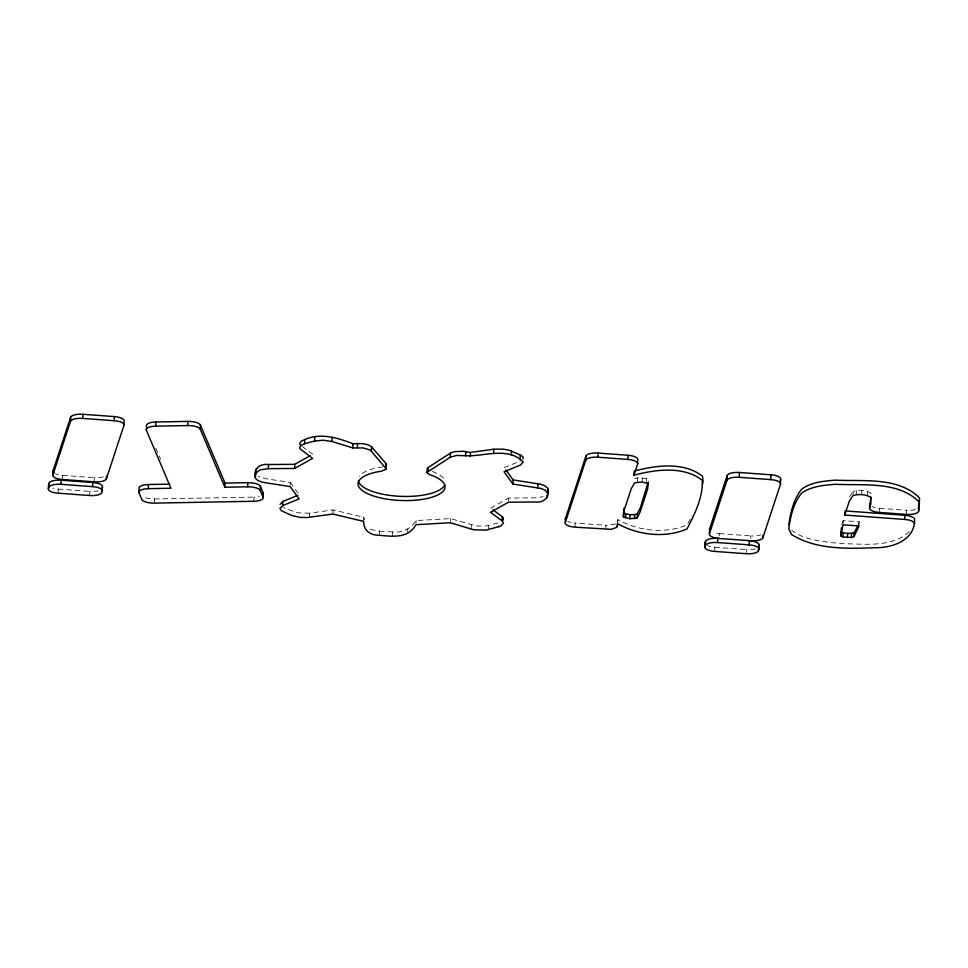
<?xml version="1.0" encoding="UTF-8"?>
<svg xmlns="http://www.w3.org/2000/svg" width="968" height="968" viewBox="0 0 968 968"><rect width="100%" height="100%" fill="white"/><g stroke="black" fill="none" stroke-linecap="round" stroke-linejoin="round"><path stroke-width="0.73" stroke-dasharray="4.84 3.63" d="M58.128 493.196L58.298 489.058A11.059 3.848 2.2 0 1 52.974 488.138M62.617 479.523L62.787 475.385A11.059 3.848 2.2 0 1 55.382 473.703M89.661 495.507L89.818 491.369A11.059 3.848 2.2 0 0 97.95 490.824M94.15 481.834L94.307 477.696A11.059 3.848 2.2 0 0 104.447 476.498M154.396 503.118L154.553 498.98A11.059 3.848 2.2 0 1 142.78 496.306M253.797 501.267L253.967 497.129A11.059 3.848 2.2 0 0 259.206 496.499M290.206 485.21L290.315 482.451L265.486 478.688L258.081 476.365M309.47 517.323L309.627 513.185L333.125 509.918L363.738 517.227L364.634 519.889M332.968 514.068L333.125 509.918M363.581 521.377L363.738 517.227M379.274 535.28L379.432 531.142L371.107 529.52L367.598 527.572M392.512 536.066L392.681 531.916C402.168 533.138 410.964 528.722 416.119 520.566L450.483 518.606L476.897 526.096L486.178 525.975L498.726 522.78L498.568 526.931M407.613 531.71L407.722 528.939M416.01 523.325L416.119 520.566M450.374 521.365L450.483 518.606M471.174 529.181L471.331 525.031M488.525 529.617L488.683 525.479M508.551 500.819L508.66 498.06L535.014 497.854L543.157 496.657M575.016 527.173L575.173 523.035A11.059 3.848 2.2 0 1 567.78 521.353M605.762 529.436L605.92 525.285L575.173 523.035M617.802 522.393L617.911 519.635C638.444 531.057 665.464 534.3 687.183 524.777M637.525 481.979L637.682 477.841L646.455 478.458L648.427 479.584L648.27 483.734M642.123 481.955L642.28 477.817M646.297 482.596L646.455 478.458M714.686 551.409L714.844 547.271A11.059 3.848 2.2 0 1 707.439 545.589M719.236 536.006L719.333 533.598A11.059 3.848 2.2 0 1 714.009 532.69M746.219 553.72L746.376 549.582A11.059 3.848 2.2 0 0 756.504 548.384M750.769 538.317L750.865 535.909A11.059 3.848 2.2 0 0 760.993 534.711M843.092 523.385L843.201 520.627L859.209 521.8L859.1 524.559M853.05 494.2L853.159 491.441C858.931 489.808 865.707 490.05 870.946 493.16L870.789 497.31M856.607 494.672L856.777 490.534M861.677 494.684L861.847 490.534M867.497 495.58L867.655 491.441M879.283 512.423L879.44 508.285A11.059 3.848 2.2 0 1 872.035 506.603M906.338 514.407L906.496 510.269A11.059 3.848 2.2 0 0 916.623 509.071M617.511 522.26L617.911 519.635M841.712 525.164L843.201 520.627M857.708 526.338L859.209 521.8M687.897 523.494L692.156 515.847M849.48 496.935L853.159 491.441M909.17 531.674C891.371 548.287 863.892 543.665 841.591 543.714C824.688 541.548 805.884 541.124 791.776 530.404M490.679 508.139L508.66 498.06M504.195 467.629L520.615 460.913M615.733 524.063L605.92 525.285M634.766 478.7L637.682 477.841M382.711 466.83L381.803 467.012A43.548 15.186 2.2 0 0 359.358 476.28M309.627 513.185L297.031 512.786L283.237 507.547M154.553 498.98L253.967 497.129M379.432 531.142L392.681 531.916M879.44 508.285L906.496 510.269M62.787 475.385L94.307 477.696M719.333 533.598L750.865 535.909M58.298 489.058L89.818 491.369M714.844 547.271L746.376 549.582M302.318 446.514L312.773 454.246M290.315 482.451L298.447 493.632M155.896 448.184L160.579 459.231M432.333 471.428A43.548 15.186 2.2 0 1 444.675 480.189"/><path stroke-width="1.45" d="M48.4 488.598L48.981 483.177A11.059 3.848 2.2 0 1 61.202 480.189L92.734 482.5A11.059 3.848 2.2 0 1 102.475 487.098L101.882 492.518A11.059 3.848 2.2 0 1 89.661 495.507L58.128 493.196A11.059 3.848 2.2 0 1 48.4 488.598L48.981 483.177M52.889 474.937L53.046 470.787L70.628 417.256A11.059 3.848 2.2 0 1 82.849 414.28L114.381 416.591A11.059 3.848 2.2 0 1 124.11 421.177L123.952 425.327L106.371 478.857A11.059 3.848 2.2 0 1 94.15 481.834L62.617 479.523A11.059 3.848 2.2 0 1 52.889 474.937L70.47 421.395L70.628 417.256M48.824 487.315A11.059 3.848 2.2 0 1 61.044 484.327L61.202 480.189M70.47 421.395A11.059 3.848 2.2 0 1 82.691 418.418L82.849 414.28M102.305 491.236A11.059 3.848 2.2 0 0 92.577 486.638L92.734 482.5M106.371 478.857L106.48 476.087M123.952 425.327A11.059 3.848 2.2 0 0 114.224 420.729L114.381 416.591M138.981 492.736A11.059 3.848 2.2 0 1 148.273 488.671L170.949 488.247L146.374 430.228L146.531 426.077A11.059 3.848 2.2 0 1 155.812 422.012L187.865 421.407A11.059 3.848 2.2 0 1 200.436 425.073L225.024 483.092L247.832 482.669A11.059 3.848 2.2 0 1 260.404 486.335L263.248 493.051L263.09 497.189A11.059 3.848 2.2 0 1 253.797 501.267L154.396 503.118A11.059 3.848 2.2 0 1 141.824 499.452L138.981 492.736L139.138 488.598A11.059 3.848 2.2 0 1 148.431 484.52L169.594 484.133M148.273 488.671L148.431 484.52M146.374 430.228A11.059 3.848 2.2 0 1 155.654 426.15L155.812 422.012M263.09 497.189L260.247 490.474A11.059 3.848 2.2 0 0 247.675 486.819L224.866 487.243L200.279 429.223A11.059 3.848 2.2 0 0 187.707 425.557L187.865 421.407M200.279 429.223L200.436 425.073M224.866 487.243L225.024 483.092M247.675 486.819L247.832 482.669M505.828 469.867L513.137 479.922L540.737 484.254L545.371 486.009L547.803 488.211C550.538 497.237 543.363 503.287 534.856 501.993L508.502 502.198L490.522 512.278L502.138 520.869L503.517 523.047L500.625 526.205L486.021 530.125L473.751 529.798L450.326 522.744L415.962 524.704C408.024 538.813 392.693 536.429 379.274 535.28C370.562 535.268 363.811 531.19 363.581 521.377L332.968 514.068L306.566 517.577L300.044 517.372L291.767 515.484L281.41 510.753L279.909 508.575L282.68 505.611L299.1 498.895L290.158 486.589L262.558 482.27L257.924 480.515L255.492 478.313C252.757 469.286 259.932 463.236 268.438 464.531L294.792 464.325L310.208 455.686M255.334 477.236L256.459 468.5M260.247 490.474L260.404 486.335M256.302 472.65L260.15 469.867L268.281 468.669L268.438 464.531M282.68 505.611L282.837 501.472L297.89 495.314M268.281 468.669L294.635 468.464L294.792 464.325M294.635 468.464L312.616 458.384L299.983 448.741L299.62 447.615L300.927 445.401L304.569 443.731L304.726 439.593C320.589 432.478 337.747 437.826 352.957 443.78C359.176 443.513 366.388 442.848 371.639 446.853L386.353 463.926L386.038 469.202L381.646 471.15A43.548 15.186 2.2 0 0 365.819 492.785A43.548 15.186 2.2 0 0 430.857 497.552A43.548 15.186 2.2 0 0 429.647 474.671L427.203 472.832L427.626 467.895L450.447 453.06L454.343 451.669L462.922 451.245L470.448 452.443L493.825 449.2L503.251 449.152L509.241 450.241L520.215 454.839L522.962 456.836L523.107 459.05M304.569 443.731L314.612 441.045L314.769 436.895M386.22 468.827L370.26 450.023L363.218 447.954L352.8 447.918L331.964 441.493L332.121 437.342M352.8 447.918L352.957 443.78M357.386 447.7L357.543 443.562M371.482 450.991L371.639 446.853M385.736 469.565L386.426 464.313M386.038 469.202L386.353 463.926M427.203 472.832L427.626 467.895M427.469 472.045L450.289 457.199L450.447 453.06M547.791 493.426L545.214 490.159L540.58 488.392L512.979 484.073L504.038 471.779L520.457 465.051L523.228 462.087C508.248 446.321 483.661 456.727 465.596 455.746L465.753 451.608M470.291 456.581L470.448 452.443M493.668 453.339L493.825 449.2M502.138 520.869L502.295 516.731L493.002 509.858M511.37 455.178L511.527 451.04M512.979 484.073L513.137 479.922M520.058 458.977L520.215 454.839M537.809 487.836L537.966 483.697M546.835 498.012L546.944 495.253M565.288 522.587L565.445 518.437L585.93 456.061A11.059 3.848 2.2 0 1 598.151 453.072L628.05 455.275A11.059 3.848 2.2 0 1 637.791 459.861L637.622 464.011L633.931 475.252C655.3 469.395 684.061 465.717 702.345 480.443C702.986 497.322 694.734 514.153 687.026 528.915C665.294 538.438 638.287 535.207 617.753 523.785L616.822 527.366L611.34 529.314L575.016 527.173A11.059 3.848 2.2 0 1 565.288 522.587L585.761 460.199L585.93 456.061M585.761 460.199A11.059 3.848 2.2 0 1 597.994 457.223L598.151 453.072M617.342 526.398L617.451 523.64M623.368 516.839L623.949 510.91L631.221 488.779L634.609 482.851L642.123 481.955L648.27 483.734L647.616 489.191L640.09 512.108L637.077 518.037L629.89 518.751L623.368 516.839L623.961 508.248M625.558 518.074L625.715 513.935L623.537 512.701M637.622 464.011A11.059 3.848 2.2 0 0 627.893 459.413L628.05 455.275M629.89 518.751L630.059 514.613L625.715 513.935M633.931 475.252L634.04 472.493M634.476 518.775L634.633 514.637L637.234 513.899L640.259 507.97L648.1 482.318M637.077 518.037L637.234 513.899M758.864 549.449A11.059 3.848 2.2 0 0 749.123 544.863L749.28 540.713A11.059 3.848 2.2 0 1 759.021 545.311L758.44 550.744A11.059 3.848 2.2 0 1 746.219 553.72L714.686 551.409A11.059 3.848 2.2 0 1 704.946 546.823L705.527 541.39A11.059 3.848 2.2 0 1 717.748 538.402L750.672 540.725A11.059 3.848 2.2 0 0 762.905 537.748L780.474 484.218L780.668 479.402A11.059 3.848 2.2 0 0 770.927 474.804L739.395 472.493A11.059 3.848 2.2 0 0 727.174 475.482L709.592 529.012L709.411 533.828A11.059 3.848 2.2 0 0 719.151 538.414M704.946 546.823L705.527 541.39M705.37 545.529A11.059 3.848 2.2 0 1 717.59 542.552L717.748 538.402M709.411 533.828L726.992 480.297L727.174 475.482M726.992 480.297A11.059 3.848 2.2 0 1 739.213 477.309L739.395 472.493M758.44 550.744L759.021 545.311M762.905 537.748L762.99 535.34M780.474 484.218A11.059 3.848 2.2 0 0 770.746 479.62L770.927 474.804M840.793 535.836L843.043 524.765L859.039 525.939L854.018 536.599L851.404 537.482L842.946 536.913L840.793 535.836L841.41 527.778M842.946 536.913L843.104 532.775L840.95 531.698M870.97 497.129L869.542 507.825A11.059 3.848 2.2 0 0 879.283 512.423L906.338 514.407A11.059 3.848 2.2 0 0 918.559 511.419L919.443 502.247C898.377 480.673 863.008 485.73 835.348 484.278C823.816 485.246 811.402 486.166 801.698 493.135C793.53 502.912 790.42 516.392 788.739 528.77L791.618 534.554C817.367 550.719 850.436 548.481 879.706 547.634C894.444 546.617 911.372 540.326 914.409 524.039A11.059 3.848 2.2 0 0 904.681 519.441L844.737 515.049L844.834 512.29M847.448 537.555L847.617 533.404L843.104 532.775M851.404 537.482L851.562 533.344L854.175 532.448L857.708 526.338M854.018 536.599L854.175 532.448M904.681 519.441L904.838 515.303L844.895 510.91M914.409 524.039L914.578 519.901A11.059 3.848 2.2 0 0 904.838 515.303M918.559 511.419L919.6 498.096C898.546 476.534 863.166 481.592 835.505 480.128C823.974 481.108 811.571 482.028 801.855 488.985C793.687 498.762 790.578 512.254 788.896 524.632M427.396 468.282L428.34 469.867M547.477 491.575L547.961 489.288M702.441 484.073L703.095 481.169L702.502 476.304C684.219 461.567 655.457 465.257 634.088 471.113M280.067 504.425L282.837 501.472M503.348 520.058L503.312 517.771L502.295 516.731M102.051 488.38L102.475 487.098M779.736 482.221L780.668 479.402M844.737 515.049L849.323 501.085L853.002 495.58C858.773 493.946 865.549 494.188 870.789 497.31L870.837 503.904L869.542 507.825M450.289 457.199L456.86 455.42L465.596 455.746M304.726 439.593L301.096 441.251L299.777 443.465L300.141 444.602M314.612 441.045L323.215 440.222L331.964 441.493M155.654 426.15L187.707 425.557M847.617 533.404L851.562 533.344M630.059 514.613L634.633 514.637M82.691 418.418L114.224 420.729M597.994 457.223L627.893 459.413M739.213 477.309L770.746 479.62M61.044 484.327L92.577 486.638M717.59 542.552L749.123 544.863M255.504 473.098L255.649 474.175M444.748 484.944A43.548 15.186 2.2 0 1 400.232 496.318A43.548 15.186 2.2 0 1 358.354 480.987M565.494 519.453A11.059 3.848 2.2 0 1 565.445 518.437M53.893 472.795A11.059 3.848 2.2 0 1 53.046 470.787M48.606 485.464A11.059 3.848 2.2 0 1 48.557 484.46M918.717 507.28A11.059 3.848 2.2 0 1 918.015 508.236M869.76 504.691A11.059 3.848 2.2 0 1 869.7 503.687M263.248 493.051A11.059 3.848 2.2 0 1 262.606 495.011M705.164 543.689A11.059 3.848 2.2 0 1 705.103 542.673M709.653 530.016A11.059 3.848 2.2 0 1 709.592 529.012"/></g></svg>
